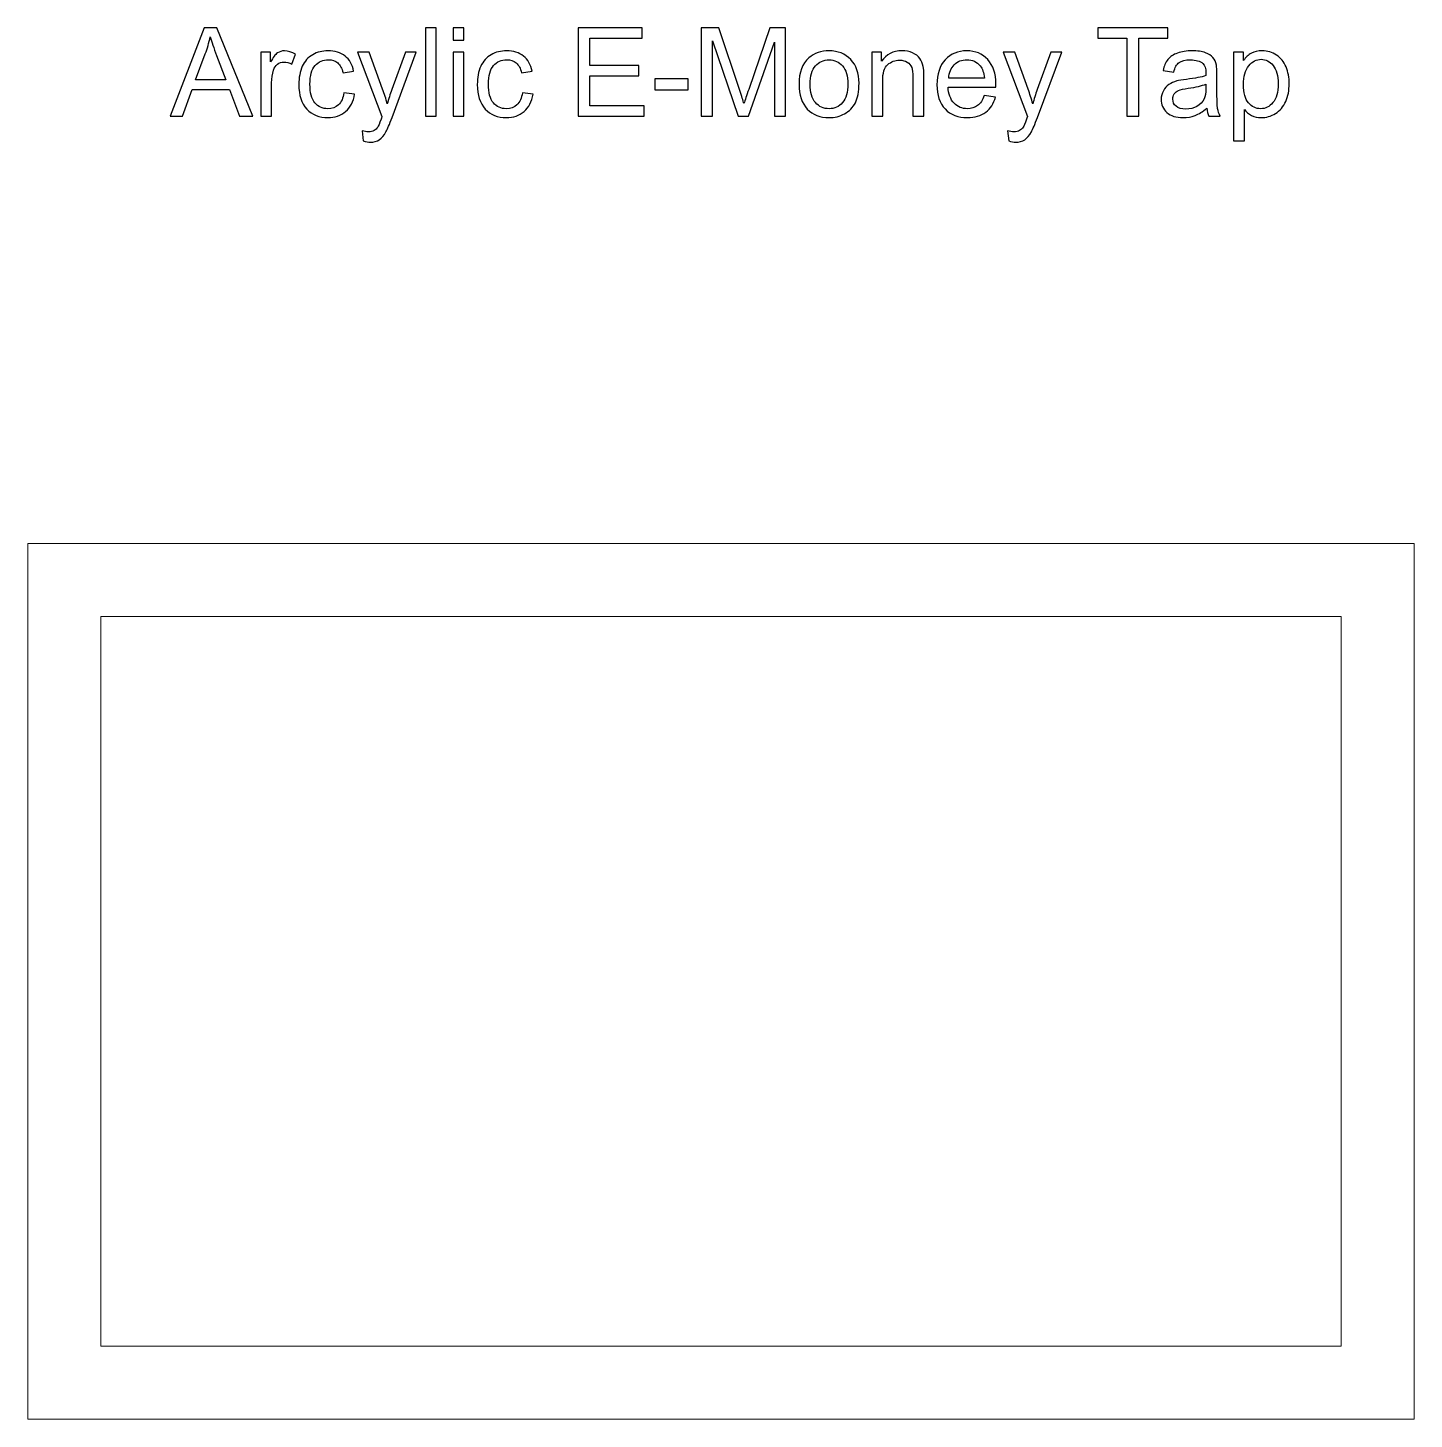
# Model space of a CAD drawing. Header units: centimetres. Extents: x -4.5 to 5, y -10.5 to 12.4.
# Drawn here: x -4.52 to 4.98, y -10.47 to -0.94 of the extents above; entities that cross this region are included whole.
import ezdxf

# ---------------------------------------------------------------- set-up
doc = ezdxf.new("R2010")
doc.units = ezdxf.units.CM
doc.header["$MEASUREMENT"] = 0
doc.layers.add('Layer 1', color=7, linetype='Continuous')

msp = doc.modelspace()

# ---------------------------------------------------------------- linework, layer by layer
at = {"layer": 'Layer 1', "lineweight": 20}
for points in [[(-4.51515, -10.47341), (4.98485, -10.47341), (4.98485, -4.47341), (-4.51515, -4.47341), (-4.51515, -10.47341)], [(-4.01515, -9.97341), (4.48485, -9.97341), (4.48485, -4.97341), (-4.01515, -4.97341), (-4.01515, -9.97341)]]:
    msp.add_lwpolyline(points, close=True, dxfattribs=at)
at = {"layer": 'Layer 1'}
for points, knots in [([(-3.53987, -1.54474), (-3.53987, -1.54474), (-3.30732, -0.93852), (-3.30732, -0.93852), (-3.30732, -0.93852), (-3.21912, -0.93852), (-3.21912, -0.93852), (-3.21912, -0.93852), (-2.97232, -1.54474), (-2.97232, -1.54474), (-2.97232, -1.54474), (-3.06362, -1.54474), (-3.06362, -1.54474), (-3.06362, -1.54474), (-3.13375, -1.36101), (-3.13375, -1.36101), (-3.13375, -1.36101), (-3.38902, -1.36101), (-3.38902, -1.36101), (-3.38902, -1.36101), (-3.45478, -1.54474), (-3.45478, -1.54474), (-3.45478, -1.54474), (-3.53987, -1.54474), (-3.53987, -1.54474)], [0, 0, 0, 0, 0.125, 0.125, 0.125, 0.25, 0.25, 0.25, 0.375, 0.375, 0.375, 0.5, 0.5, 0.5, 0.625, 0.625, 0.625, 0.75, 0.75, 0.75, 0.875, 0.875, 0.875, 1, 1, 1, 1]), ([(-1.79106, -1.54474), (-1.79106, -1.54474), (-1.79106, -0.93852), (-1.79106, -0.93852), (-1.79106, -0.93852), (-1.71656, -0.93852), (-1.71656, -0.93852), (-1.71656, -0.93852), (-1.71656, -1.54474), (-1.71656, -1.54474), (-1.71656, -1.54474), (-1.79106, -1.54474), (-1.79106, -1.54474)], [0, 0, 0, 0, 0.25, 0.25, 0.25, 0.5, 0.5, 0.5, 0.75, 0.75, 0.75, 1, 1, 1, 1]), ([(-1.60127, -1.02319), (-1.60127, -1.02319), (-1.60127, -0.93852), (-1.60127, -0.93852), (-1.60127, -0.93852), (-1.52676, -0.93852), (-1.52676, -0.93852), (-1.52676, -0.93852), (-1.52676, -1.02319), (-1.52676, -1.02319), (-1.52676, -1.02319), (-1.60127, -1.02319), (-1.60127, -1.02319)], [0, 0, 0, 0, 0.25, 0.25, 0.25, 0.5, 0.5, 0.5, 0.75, 0.75, 0.75, 1, 1, 1, 1]), ([(-0.74359, -1.54474), (-0.74359, -1.54474), (-0.74359, -0.93852), (-0.74359, -0.93852), (-0.74359, -0.93852), (-0.30586, -0.93852), (-0.30586, -0.93852), (-0.30586, -0.93852), (-0.30586, -1.00964), (-0.30586, -1.00964), (-0.30586, -1.00964), (-0.66316, -1.00964), (-0.66316, -1.00964), (-0.66316, -1.00964), (-0.66316, -1.19591), (-0.66316, -1.19591), (-0.66316, -1.19591), (-0.32872, -1.19591), (-0.32872, -1.19591), (-0.32872, -1.19591), (-0.32872, -1.26703), (-0.32872, -1.26703), (-0.32872, -1.26703), (-0.66316, -1.26703), (-0.66316, -1.26703), (-0.66316, -1.26703), (-0.66316, -1.47362), (-0.66316, -1.47362), (-0.66316, -1.47362), (-0.29147, -1.47362), (-0.29147, -1.47362), (-0.29147, -1.47362), (-0.29147, -1.54474), (-0.29147, -1.54474), (-0.29147, -1.54474), (-0.74359, -1.54474), (-0.74359, -1.54474)], [0, 0, 0, 0, 0.0833333, 0.0833333, 0.0833333, 0.1666667, 0.1666667, 0.1666667, 0.25, 0.25, 0.25, 0.3333333, 0.3333333, 0.3333333, 0.4166667, 0.4166667, 0.4166667, 0.5, 0.5, 0.5, 0.5833333, 0.5833333, 0.5833333, 0.6666667, 0.6666667, 0.6666667, 0.75, 0.75, 0.75, 0.8333333, 0.8333333, 0.8333333, 0.9166667, 0.9166667, 0.9166667, 1, 1, 1, 1]), ([(0.09969, -1.54474), (0.09969, -1.54474), (0.09969, -0.93852), (0.09969, -0.93852), (0.09969, -0.93852), (0.21992, -0.93852), (0.21992, -0.93852), (0.21992, -0.93852), (0.36329, -1.36764), (0.36329, -1.36764), (0.37655, -1.40758), (0.38615, -1.4375), (0.39221, -1.45739), (0.39913, -1.43538), (0.40999, -1.40292), (0.42467, -1.36017), (0.42467, -1.36017), (0.57058, -0.93852), (0.57058, -0.93852), (0.57058, -0.93852), (0.67797, -0.93852), (0.67797, -0.93852), (0.67797, -0.93852), (0.67797, -1.54474), (0.67797, -1.54474), (0.67797, -1.54474), (0.60092, -1.54474), (0.60092, -1.54474), (0.60092, -1.54474), (0.60092, -1.03758), (0.60092, -1.03758), (0.60092, -1.03758), (0.42396, -1.54474), (0.42396, -1.54474), (0.42396, -1.54474), (0.35172, -1.54474), (0.35172, -1.54474), (0.35172, -1.54474), (0.17674, -1.02827), (0.17674, -1.02827), (0.17674, -1.02827), (0.17674, -1.54474), (0.17674, -1.54474), (0.17674, -1.54474), (0.09969, -1.54474), (0.09969, -1.54474)], [0, 0, 0, 0, 0.0666667, 0.0666667, 0.0666667, 0.1333333, 0.1333333, 0.1333333, 0.2, 0.2, 0.2, 0.2666667, 0.2666667, 0.2666667, 0.3333333, 0.3333333, 0.3333333, 0.4, 0.4, 0.4, 0.4666667, 0.4666667, 0.4666667, 0.5333333, 0.5333333, 0.5333333, 0.6, 0.6, 0.6, 0.6666667, 0.6666667, 0.6666667, 0.7333333, 0.7333333, 0.7333333, 0.8, 0.8, 0.8, 0.8666667, 0.8666667, 0.8666667, 0.9333333, 0.9333333, 0.9333333, 1, 1, 1, 1]), ([(3.01676, -1.54474), (3.01676, -1.54474), (3.01676, -1.00964), (3.01676, -1.00964), (3.01676, -1.00964), (2.81694, -1.00964), (2.81694, -1.00964), (2.81694, -1.00964), (2.81694, -0.93852), (2.81694, -0.93852), (2.81694, -0.93852), (3.29701, -0.93852), (3.29701, -0.93852), (3.29701, -0.93852), (3.29701, -1.00964), (3.29701, -1.00964), (3.29701, -1.00964), (3.09719, -1.00964), (3.09719, -1.00964), (3.09719, -1.00964), (3.09719, -1.54474), (3.09719, -1.54474), (3.09719, -1.54474), (3.01676, -1.54474), (3.01676, -1.54474)], [0, 0, 0, 0, 0.125, 0.125, 0.125, 0.25, 0.25, 0.25, 0.375, 0.375, 0.375, 0.5, 0.5, 0.5, 0.625, 0.625, 0.625, 0.75, 0.75, 0.75, 0.875, 0.875, 0.875, 1, 1, 1, 1]), ([(-3.36546, -1.29582), (-3.36546, -1.29582), (-3.15887, -1.29582), (-3.15887, -1.29582), (-3.15887, -1.29582), (-3.22209, -1.12776), (-3.22209, -1.12776), (-3.24114, -1.07667), (-3.25553, -1.03448), (-3.26555, -1.00118), (-3.27387, -1.04069), (-3.28502, -1.07949), (-3.29899, -1.11788), (-3.29899, -1.11788), (-3.36546, -1.29582), (-3.36546, -1.29582)], [0, 0, 0, 0, 0.2, 0.2, 0.2, 0.4, 0.4, 0.4, 0.6, 0.6, 0.6, 0.8, 0.8, 0.8, 1, 1, 1, 1]), ([(-2.91884, -1.54474), (-2.91884, -1.54474), (-2.91884, -1.10532), (-2.91884, -1.10532), (-2.91884, -1.10532), (-2.85195, -1.10532), (-2.85195, -1.10532), (-2.85195, -1.10532), (-2.85195, -1.17263), (-2.85195, -1.17263), (-2.83488, -1.14144), (-2.81907, -1.12084), (-2.80454, -1.11096), (-2.79, -1.10094), (-2.77406, -1.096), (-2.7567, -1.096), (-2.73158, -1.096), (-2.70604, -1.10391), (-2.68008, -1.11957), (-2.68008, -1.11957), (-2.7066, -1.18829), (-2.7066, -1.18829), (-2.72467, -1.17813), (-2.74273, -1.17305), (-2.76079, -1.17305), (-2.77702, -1.17305), (-2.79155, -1.17799), (-2.80439, -1.18773), (-2.81724, -1.19746), (-2.82641, -1.21101), (-2.83191, -1.22837), (-2.84024, -1.25476), (-2.84433, -1.28368), (-2.84433, -1.31515), (-2.84433, -1.31515), (-2.84433, -1.54474), (-2.84433, -1.54474), (-2.84433, -1.54474), (-2.91884, -1.54474), (-2.91884, -1.54474)], [0, 0, 0, 0, 0.0769231, 0.0769231, 0.0769231, 0.1538462, 0.1538462, 0.1538462, 0.2307692, 0.2307692, 0.2307692, 0.3076923, 0.3076923, 0.3076923, 0.3846154, 0.3846154, 0.3846154, 0.4615385, 0.4615385, 0.4615385, 0.5384615, 0.5384615, 0.5384615, 0.6153846, 0.6153846, 0.6153846, 0.6923077, 0.6923077, 0.6923077, 0.7692308, 0.7692308, 0.7692308, 0.8461538, 0.8461538, 0.8461538, 0.9230769, 0.9230769, 0.9230769, 1, 1, 1, 1]), ([(-2.34903, -1.38387), (-2.34903, -1.38387), (-2.27622, -1.39403), (-2.27622, -1.39403), (-2.28426, -1.44413), (-2.30458, -1.48322), (-2.33746, -1.51158), (-2.37034, -1.53994), (-2.41084, -1.55405), (-2.45867, -1.55405), (-2.51864, -1.55405), (-2.56691, -1.53444), (-2.60331, -1.49521), (-2.63986, -1.45598), (-2.65806, -1.39982), (-2.65806, -1.32672), (-2.65806, -1.27931), (-2.65016, -1.23796), (-2.6345, -1.2024), (-2.61883, -1.16698), (-2.59499, -1.14031), (-2.56281, -1.12268), (-2.53078, -1.10489), (-2.49593, -1.096), (-2.45811, -1.096), (-2.41055, -1.096), (-2.37147, -1.108), (-2.34127, -1.13213), (-2.31093, -1.15626), (-2.29146, -1.19055), (-2.28299, -1.23486), (-2.28299, -1.23486), (-2.35496, -1.24587), (-2.35496, -1.24587), (-2.36187, -1.21637), (-2.37401, -1.19422), (-2.39164, -1.17926), (-2.40914, -1.16444), (-2.43031, -1.15697), (-2.45514, -1.15697), (-2.49268, -1.15697), (-2.52316, -1.17037), (-2.54673, -1.19718), (-2.57015, -1.22413), (-2.58186, -1.26647), (-2.58186, -1.32461), (-2.58186, -1.38359), (-2.57057, -1.42635), (-2.548, -1.45302), (-2.52528, -1.47969), (-2.49578, -1.49309), (-2.45952, -1.49309), (-2.43017, -1.49309), (-2.40576, -1.4842), (-2.38628, -1.46628), (-2.36667, -1.4485), (-2.35425, -1.42099), (-2.34903, -1.38387)], [0, 0, 0, 0, 0.0526316, 0.0526316, 0.0526316, 0.1052632, 0.1052632, 0.1052632, 0.1578947, 0.1578947, 0.1578947, 0.2105263, 0.2105263, 0.2105263, 0.2631579, 0.2631579, 0.2631579, 0.3157895, 0.3157895, 0.3157895, 0.3684211, 0.3684211, 0.3684211, 0.4210526, 0.4210526, 0.4210526, 0.4736842, 0.4736842, 0.4736842, 0.5263158, 0.5263158, 0.5263158, 0.5789474, 0.5789474, 0.5789474, 0.6315789, 0.6315789, 0.6315789, 0.6842105, 0.6842105, 0.6842105, 0.7368421, 0.7368421, 0.7368421, 0.7894737, 0.7894737, 0.7894737, 0.8421053, 0.8421053, 0.8421053, 0.8947368, 0.8947368, 0.8947368, 0.9473684, 0.9473684, 0.9473684, 1, 1, 1, 1]), ([(-2.2161, -1.71365), (-2.2161, -1.71365), (-2.22456, -1.64479), (-2.22456, -1.64479), (-2.20819, -1.64916), (-2.19408, -1.65142), (-2.18195, -1.65142), (-2.1653, -1.65142), (-2.15203, -1.6486), (-2.14215, -1.64309), (-2.13214, -1.63759), (-2.12395, -1.62983), (-2.1176, -1.61995), (-2.11294, -1.61247), (-2.10532, -1.59399), (-2.09488, -1.56435), (-2.09347, -1.56026), (-2.09135, -1.55419), (-2.08825, -1.54615), (-2.08825, -1.54615), (-2.25504, -1.10532), (-2.25504, -1.10532), (-2.25504, -1.10532), (-2.17546, -1.10532), (-2.17546, -1.10532), (-2.17546, -1.10532), (-2.08373, -1.35904), (-2.08373, -1.35904), (-2.07174, -1.39107), (-2.06116, -1.42494), (-2.0517, -1.4605), (-2.04309, -1.42705), (-2.03293, -1.39403), (-2.02108, -1.36158), (-2.02108, -1.36158), (-1.92738, -1.10532), (-1.92738, -1.10532), (-1.92738, -1.10532), (-1.85302, -1.10532), (-1.85302, -1.10532), (-1.85302, -1.10532), (-2.0191, -1.55236), (-2.0191, -1.55236), (-2.03703, -1.60048), (-2.051, -1.6335), (-2.06101, -1.6517), (-2.07428, -1.67611), (-2.08952, -1.69404), (-2.10659, -1.70547), (-2.12381, -1.7169), (-2.14427, -1.72254), (-2.16798, -1.72254), (-2.18237, -1.72254), (-2.19846, -1.71958), (-2.2161, -1.71365)], [0, 0, 0, 0, 0.0555556, 0.0555556, 0.0555556, 0.1111111, 0.1111111, 0.1111111, 0.1666667, 0.1666667, 0.1666667, 0.2222222, 0.2222222, 0.2222222, 0.2777778, 0.2777778, 0.2777778, 0.3333333, 0.3333333, 0.3333333, 0.3888889, 0.3888889, 0.3888889, 0.4444444, 0.4444444, 0.4444444, 0.5, 0.5, 0.5, 0.5555556, 0.5555556, 0.5555556, 0.6111111, 0.6111111, 0.6111111, 0.6666667, 0.6666667, 0.6666667, 0.7222222, 0.7222222, 0.7222222, 0.7777778, 0.7777778, 0.7777778, 0.8333333, 0.8333333, 0.8333333, 0.8888889, 0.8888889, 0.8888889, 0.9444444, 0.9444444, 0.9444444, 1, 1, 1, 1]), ([(-1.60127, -1.54474), (-1.60127, -1.54474), (-1.60127, -1.10532), (-1.60127, -1.10532), (-1.60127, -1.10532), (-1.52676, -1.10532), (-1.52676, -1.10532), (-1.52676, -1.10532), (-1.52676, -1.54474), (-1.52676, -1.54474), (-1.52676, -1.54474), (-1.60127, -1.54474), (-1.60127, -1.54474)], [0, 0, 0, 0, 0.25, 0.25, 0.25, 0.5, 0.5, 0.5, 0.75, 0.75, 0.75, 1, 1, 1, 1]), ([(-1.12615, -1.38387), (-1.12615, -1.38387), (-1.05334, -1.39403), (-1.05334, -1.39403), (-1.06138, -1.44413), (-1.0817, -1.48322), (-1.11458, -1.51158), (-1.14746, -1.53994), (-1.18796, -1.55405), (-1.23579, -1.55405), (-1.29576, -1.55405), (-1.34403, -1.53444), (-1.38043, -1.49521), (-1.41698, -1.45598), (-1.43518, -1.39982), (-1.43518, -1.32672), (-1.43518, -1.27931), (-1.42728, -1.23796), (-1.41162, -1.2024), (-1.39595, -1.16698), (-1.37211, -1.14031), (-1.33993, -1.12268), (-1.3079, -1.10489), (-1.27305, -1.096), (-1.23523, -1.096), (-1.18767, -1.096), (-1.14859, -1.108), (-1.11839, -1.13213), (-1.08805, -1.15626), (-1.06858, -1.19055), (-1.06011, -1.23486), (-1.06011, -1.23486), (-1.13208, -1.24587), (-1.13208, -1.24587), (-1.13899, -1.21637), (-1.15113, -1.19422), (-1.16876, -1.17926), (-1.18626, -1.16444), (-1.20743, -1.15697), (-1.23226, -1.15697), (-1.2698, -1.15697), (-1.30028, -1.17037), (-1.32385, -1.19718), (-1.34727, -1.22413), (-1.35898, -1.26647), (-1.35898, -1.32461), (-1.35898, -1.38359), (-1.34769, -1.42635), (-1.32512, -1.45302), (-1.3024, -1.47969), (-1.2729, -1.49309), (-1.23664, -1.49309), (-1.20729, -1.49309), (-1.18288, -1.4842), (-1.1634, -1.46628), (-1.14379, -1.4485), (-1.13137, -1.42099), (-1.12615, -1.38387)], [0, 0, 0, 0, 0.0526316, 0.0526316, 0.0526316, 0.1052632, 0.1052632, 0.1052632, 0.1578947, 0.1578947, 0.1578947, 0.2105263, 0.2105263, 0.2105263, 0.2631579, 0.2631579, 0.2631579, 0.3157895, 0.3157895, 0.3157895, 0.3684211, 0.3684211, 0.3684211, 0.4210526, 0.4210526, 0.4210526, 0.4736842, 0.4736842, 0.4736842, 0.5263158, 0.5263158, 0.5263158, 0.5789474, 0.5789474, 0.5789474, 0.6315789, 0.6315789, 0.6315789, 0.6842105, 0.6842105, 0.6842105, 0.7368421, 0.7368421, 0.7368421, 0.7894737, 0.7894737, 0.7894737, 0.8421053, 0.8421053, 0.8421053, 0.8947368, 0.8947368, 0.8947368, 0.9473684, 0.9473684, 0.9473684, 1, 1, 1, 1]), ([(0.76941, -1.32503), (0.76941, -1.24389), (0.79199, -1.18378), (0.83728, -1.14469), (0.87496, -1.11223), (0.92111, -1.096), (0.97543, -1.096), (1.03569, -1.096), (1.08508, -1.11576), (1.12346, -1.15527), (1.1617, -1.19464), (1.18089, -1.24925), (1.18089, -1.31882), (1.18089, -1.37526), (1.17243, -1.41957), (1.15549, -1.45189), (1.13856, -1.4842), (1.11386, -1.50932), (1.08141, -1.52724), (1.04909, -1.54516), (1.01367, -1.55405), (0.97543, -1.55405), (0.91391, -1.55405), (0.86424, -1.53444), (0.82628, -1.49507), (0.78832, -1.4557), (0.76941, -1.39897), (0.76941, -1.32503)], [0, 0, 0, 0, 0.1111111, 0.1111111, 0.1111111, 0.2222222, 0.2222222, 0.2222222, 0.3333333, 0.3333333, 0.3333333, 0.4444444, 0.4444444, 0.4444444, 0.5555556, 0.5555556, 0.5555556, 0.6666667, 0.6666667, 0.6666667, 0.7777778, 0.7777778, 0.7777778, 0.8888889, 0.8888889, 0.8888889, 1, 1, 1, 1]), ([(1.26824, -1.54474), (1.26824, -1.54474), (1.26824, -1.10532), (1.26824, -1.10532), (1.26824, -1.10532), (1.33513, -1.10532), (1.33513, -1.10532), (1.33513, -1.10532), (1.33513, -1.16769), (1.33513, -1.16769), (1.3673, -1.11985), (1.41387, -1.096), (1.47469, -1.096), (1.50122, -1.096), (1.52549, -1.1008), (1.54764, -1.11026), (1.5698, -1.11971), (1.58645, -1.13227), (1.59745, -1.14765), (1.60846, -1.16303), (1.61622, -1.18138), (1.6206, -1.20254), (1.62328, -1.21637), (1.62469, -1.2405), (1.62469, -1.27493), (1.62469, -1.27493), (1.62469, -1.54474), (1.62469, -1.54474), (1.62469, -1.54474), (1.55018, -1.54474), (1.55018, -1.54474), (1.55018, -1.54474), (1.55018, -1.27776), (1.55018, -1.27776), (1.55018, -1.24742), (1.54736, -1.2247), (1.54157, -1.20974), (1.53579, -1.19478), (1.52549, -1.18279), (1.51081, -1.17376), (1.49614, -1.16487), (1.47878, -1.16035), (1.45902, -1.16035), (1.42741, -1.16035), (1.40018, -1.17037), (1.37718, -1.19055), (1.35418, -1.21059), (1.34275, -1.24883), (1.34275, -1.30499), (1.34275, -1.30499), (1.34275, -1.54474), (1.34275, -1.54474), (1.34275, -1.54474), (1.26824, -1.54474), (1.26824, -1.54474)], [0, 0, 0, 0, 0.0555556, 0.0555556, 0.0555556, 0.1111111, 0.1111111, 0.1111111, 0.1666667, 0.1666667, 0.1666667, 0.2222222, 0.2222222, 0.2222222, 0.2777778, 0.2777778, 0.2777778, 0.3333333, 0.3333333, 0.3333333, 0.3888889, 0.3888889, 0.3888889, 0.4444444, 0.4444444, 0.4444444, 0.5, 0.5, 0.5, 0.5555556, 0.5555556, 0.5555556, 0.6111111, 0.6111111, 0.6111111, 0.6666667, 0.6666667, 0.6666667, 0.7222222, 0.7222222, 0.7222222, 0.7777778, 0.7777778, 0.7777778, 0.8333333, 0.8333333, 0.8333333, 0.8888889, 0.8888889, 0.8888889, 0.9444444, 0.9444444, 0.9444444, 1, 1, 1, 1]), ([(2.03885, -1.4025), (2.03885, -1.4025), (2.1159, -1.41266), (2.1159, -1.41266), (2.1039, -1.45739), (2.08147, -1.49225), (2.04873, -1.51694), (2.01599, -1.54164), (1.97422, -1.55405), (1.92328, -1.55405), (1.85922, -1.55405), (1.80842, -1.5343), (1.77088, -1.49479), (1.73334, -1.45542), (1.71458, -1.39996), (1.71458, -1.3287), (1.71458, -1.25504), (1.73349, -1.19775), (1.77144, -1.15711), (1.8094, -1.11632), (1.85865, -1.096), (1.91919, -1.096), (1.97775, -1.096), (2.02559, -1.1159), (2.0627, -1.15584), (2.09981, -1.19577), (2.11844, -1.25193), (2.11844, -1.32432), (2.11844, -1.3287), (2.1183, -1.33533), (2.11802, -1.34408), (2.11802, -1.34408), (1.79078, -1.34408), (1.79078, -1.34408), (1.7936, -1.3922), (1.80715, -1.42917), (1.8317, -1.45471), (1.85611, -1.48025), (1.88673, -1.49309), (1.92328, -1.49309), (1.95052, -1.49309), (1.9738, -1.4859), (1.99299, -1.4715), (2.01232, -1.45711), (2.02756, -1.43411), (2.03885, -1.4025)], [0, 0, 0, 0, 0.0666667, 0.0666667, 0.0666667, 0.1333333, 0.1333333, 0.1333333, 0.2, 0.2, 0.2, 0.2666667, 0.2666667, 0.2666667, 0.3333333, 0.3333333, 0.3333333, 0.4, 0.4, 0.4, 0.4666667, 0.4666667, 0.4666667, 0.5333333, 0.5333333, 0.5333333, 0.6, 0.6, 0.6, 0.6666667, 0.6666667, 0.6666667, 0.7333333, 0.7333333, 0.7333333, 0.8, 0.8, 0.8, 0.8666667, 0.8666667, 0.8666667, 0.9333333, 0.9333333, 0.9333333, 1, 1, 1, 1]), ([(2.20663, -1.71365), (2.20663, -1.71365), (2.19817, -1.64479), (2.19817, -1.64479), (2.21454, -1.64916), (2.22865, -1.65142), (2.24078, -1.65142), (2.25743, -1.65142), (2.2707, -1.6486), (2.28058, -1.64309), (2.29059, -1.63759), (2.29878, -1.62983), (2.30513, -1.61995), (2.30979, -1.61247), (2.31741, -1.59399), (2.32785, -1.56435), (2.32926, -1.56026), (2.33138, -1.55419), (2.33448, -1.54615), (2.33448, -1.54615), (2.16769, -1.10532), (2.16769, -1.10532), (2.16769, -1.10532), (2.24727, -1.10532), (2.24727, -1.10532), (2.24727, -1.10532), (2.339, -1.35904), (2.339, -1.35904), (2.35099, -1.39107), (2.36157, -1.42494), (2.37103, -1.4605), (2.37964, -1.42705), (2.3898, -1.39403), (2.40165, -1.36158), (2.40165, -1.36158), (2.49535, -1.10532), (2.49535, -1.10532), (2.49535, -1.10532), (2.56971, -1.10532), (2.56971, -1.10532), (2.56971, -1.10532), (2.40363, -1.55236), (2.40363, -1.55236), (2.3857, -1.60048), (2.37173, -1.6335), (2.36172, -1.6517), (2.34845, -1.67611), (2.33321, -1.69404), (2.31614, -1.70547), (2.29892, -1.7169), (2.27846, -1.72254), (2.25475, -1.72254), (2.24036, -1.72254), (2.22427, -1.71958), (2.20663, -1.71365)], [0, 0, 0, 0, 0.0555556, 0.0555556, 0.0555556, 0.1111111, 0.1111111, 0.1111111, 0.1666667, 0.1666667, 0.1666667, 0.2222222, 0.2222222, 0.2222222, 0.2777778, 0.2777778, 0.2777778, 0.3333333, 0.3333333, 0.3333333, 0.3888889, 0.3888889, 0.3888889, 0.4444444, 0.4444444, 0.4444444, 0.5, 0.5, 0.5, 0.5555556, 0.5555556, 0.5555556, 0.6111111, 0.6111111, 0.6111111, 0.6666667, 0.6666667, 0.6666667, 0.7222222, 0.7222222, 0.7222222, 0.7777778, 0.7777778, 0.7777778, 0.8333333, 0.8333333, 0.8333333, 0.8888889, 0.8888889, 0.8888889, 0.9444444, 0.9444444, 0.9444444, 1, 1, 1, 1]), ([(3.56371, -1.48971), (3.53605, -1.51327), (3.50938, -1.52978), (3.48384, -1.53952), (3.4583, -1.54926), (3.43093, -1.55405), (3.40157, -1.55405), (3.35331, -1.55405), (3.3162, -1.54234), (3.29024, -1.51878), (3.26427, -1.49535), (3.25129, -1.46529), (3.25129, -1.42875), (3.25129, -1.4073), (3.25623, -1.38768), (3.26597, -1.3699), (3.27584, -1.35212), (3.28868, -1.33801), (3.30449, -1.32729), (3.32043, -1.31656), (3.33821, -1.30838), (3.35811, -1.30287), (3.37279, -1.29906), (3.39494, -1.2954), (3.42443, -1.29173), (3.48455, -1.28467), (3.529, -1.27606), (3.55736, -1.26619), (3.55764, -1.25603), (3.55778, -1.24953), (3.55778, -1.24685), (3.55778, -1.21666), (3.55073, -1.19535), (3.53662, -1.18293), (3.51757, -1.16614), (3.4892, -1.15781), (3.45167, -1.15781), (3.41653, -1.15781), (3.39057, -1.16402), (3.37392, -1.1763), (3.35712, -1.18857), (3.34485, -1.21031), (3.3368, -1.24163), (3.3368, -1.24163), (3.26399, -1.23147), (3.26399, -1.23147), (3.27062, -1.20029), (3.28149, -1.17503), (3.29673, -1.15584), (3.31197, -1.13665), (3.33398, -1.12197), (3.36277, -1.11153), (3.39141, -1.10123), (3.42486, -1.096), (3.46268, -1.096), (3.50021, -1.096), (3.53083, -1.10038), (3.5544, -1.10927), (3.57782, -1.11816), (3.59518, -1.12917), (3.60619, -1.14257), (3.61719, -1.15598), (3.62495, -1.17291), (3.62947, -1.19337), (3.63187, -1.20607), (3.63314, -1.22893), (3.63314, -1.26181), (3.63314, -1.26181), (3.63314, -1.36059), (3.63314, -1.36059), (3.63314, -1.42959), (3.63469, -1.4732), (3.63779, -1.49168), (3.64076, -1.51017), (3.64697, -1.52781), (3.656, -1.54474), (3.656, -1.54474), (3.5781, -1.54474), (3.5781, -1.54474), (3.57063, -1.52908), (3.56583, -1.51073), (3.56371, -1.48971)], [0, 0, 0, 0, 0.037037, 0.037037, 0.037037, 0.0740741, 0.0740741, 0.0740741, 0.1111111, 0.1111111, 0.1111111, 0.1481481, 0.1481481, 0.1481481, 0.1851852, 0.1851852, 0.1851852, 0.2222222, 0.2222222, 0.2222222, 0.2592593, 0.2592593, 0.2592593, 0.2962963, 0.2962963, 0.2962963, 0.3333333, 0.3333333, 0.3333333, 0.3703704, 0.3703704, 0.3703704, 0.4074074, 0.4074074, 0.4074074, 0.4444444, 0.4444444, 0.4444444, 0.4814815, 0.4814815, 0.4814815, 0.5185185, 0.5185185, 0.5185185, 0.5555556, 0.5555556, 0.5555556, 0.5925926, 0.5925926, 0.5925926, 0.6296296, 0.6296296, 0.6296296, 0.6666667, 0.6666667, 0.6666667, 0.7037037, 0.7037037, 0.7037037, 0.7407407, 0.7407407, 0.7407407, 0.7777778, 0.7777778, 0.7777778, 0.8148148, 0.8148148, 0.8148148, 0.8518519, 0.8518519, 0.8518519, 0.8888889, 0.8888889, 0.8888889, 0.9259259, 0.9259259, 0.9259259, 0.962963, 0.962963, 0.962963, 1, 1, 1, 1]), ([(3.74758, -1.71323), (3.74758, -1.71323), (3.74758, -1.10532), (3.74758, -1.10532), (3.74758, -1.10532), (3.81531, -1.10532), (3.81531, -1.10532), (3.81531, -1.10532), (3.81531, -1.16303), (3.81531, -1.16303), (3.83126, -1.14074), (3.84932, -1.12395), (3.8695, -1.1128), (3.88954, -1.10165), (3.91395, -1.096), (3.9426, -1.096), (3.98013, -1.096), (4.01315, -1.1056), (4.0418, -1.12493), (4.07044, -1.14412), (4.09203, -1.17136), (4.10671, -1.20635), (4.12124, -1.24149), (4.12858, -1.27987), (4.12858, -1.32178), (4.12858, -1.36652), (4.12054, -1.40687), (4.10445, -1.44286), (4.08836, -1.4787), (4.06494, -1.50622), (4.03418, -1.52541), (4.00356, -1.54446), (3.97124, -1.55405), (3.93738, -1.55405), (3.91254, -1.55405), (3.89024, -1.54883), (3.87063, -1.53839), (3.85087, -1.52795), (3.83479, -1.51482), (3.82209, -1.49888), (3.82209, -1.49888), (3.82209, -1.71323), (3.82209, -1.71323), (3.82209, -1.71323), (3.74758, -1.71323), (3.74758, -1.71323)], [0, 0, 0, 0, 0.0666667, 0.0666667, 0.0666667, 0.1333333, 0.1333333, 0.1333333, 0.2, 0.2, 0.2, 0.2666667, 0.2666667, 0.2666667, 0.3333333, 0.3333333, 0.3333333, 0.4, 0.4, 0.4, 0.4666667, 0.4666667, 0.4666667, 0.5333333, 0.5333333, 0.5333333, 0.6, 0.6, 0.6, 0.6666667, 0.6666667, 0.6666667, 0.7333333, 0.7333333, 0.7333333, 0.8, 0.8, 0.8, 0.8666667, 0.8666667, 0.8666667, 0.9333333, 0.9333333, 0.9333333, 1, 1, 1, 1]), ([(0.84561, -1.32517), (0.84561, -1.38133), (0.85789, -1.42338), (0.88244, -1.45118), (0.90714, -1.47912), (0.93804, -1.49309), (0.97543, -1.49309), (1.0124, -1.49309), (1.04317, -1.47912), (1.06786, -1.45104), (1.09241, -1.42296), (1.10469, -1.3802), (1.10469, -1.32277), (1.10469, -1.26858), (1.09227, -1.22752), (1.06758, -1.19972), (1.04288, -1.17178), (1.01212, -1.15781), (0.97543, -1.15781), (0.93804, -1.15781), (0.90714, -1.17164), (0.88244, -1.19944), (0.85789, -1.22724), (0.84561, -1.26915), (0.84561, -1.32517)], [0, 0, 0, 0, 0.125, 0.125, 0.125, 0.25, 0.25, 0.25, 0.375, 0.375, 0.375, 0.5, 0.5, 0.5, 0.625, 0.625, 0.625, 0.75, 0.75, 0.75, 0.875, 0.875, 0.875, 1, 1, 1, 1]), ([(1.79501, -1.28312), (1.79501, -1.28312), (2.0397, -1.28312), (2.0397, -1.28312), (2.03645, -1.24615), (2.027, -1.21849), (2.01162, -1.2), (1.98805, -1.17136), (1.95729, -1.15697), (1.91961, -1.15697), (1.88546, -1.15697), (1.85682, -1.1684), (1.83353, -1.19126), (1.81039, -1.21412), (1.79755, -1.24474), (1.79501, -1.28312)], [0, 0, 0, 0, 0.2, 0.2, 0.2, 0.4, 0.4, 0.4, 0.6, 0.6, 0.6, 0.8, 0.8, 0.8, 1, 1, 1, 1]), ([(3.81531, -1.32771), (3.81531, -1.38401), (3.82674, -1.42564), (3.84946, -1.45259), (3.87232, -1.47955), (3.89998, -1.49309), (3.93244, -1.49309), (3.96546, -1.49309), (3.99368, -1.47912), (4.0171, -1.45118), (4.04067, -1.42324), (4.05238, -1.38006), (4.05238, -1.3215), (4.05238, -1.26562), (4.04095, -1.22385), (4.01795, -1.19605), (3.99495, -1.16825), (3.96757, -1.15443), (3.93568, -1.15443), (3.90407, -1.15443), (3.87613, -1.16924), (3.85186, -1.19873), (3.82745, -1.22837), (3.81531, -1.27127), (3.81531, -1.32771)], [0, 0, 0, 0, 0.125, 0.125, 0.125, 0.25, 0.25, 0.25, 0.375, 0.375, 0.375, 0.5, 0.5, 0.5, 0.625, 0.625, 0.625, 0.75, 0.75, 0.75, 0.875, 0.875, 0.875, 1, 1, 1, 1]), ([(-0.2195, -1.36271), (-0.2195, -1.36271), (-0.2195, -1.2882), (-0.2195, -1.2882), (-0.2195, -1.2882), (0.01079, -1.2882), (0.01079, -1.2882), (0.01079, -1.2882), (0.01079, -1.36271), (0.01079, -1.36271), (0.01079, -1.36271), (-0.2195, -1.36271), (-0.2195, -1.36271)], [0, 0, 0, 0, 0.25, 0.25, 0.25, 0.5, 0.5, 0.5, 0.75, 0.75, 0.75, 1, 1, 1, 1]), ([(3.55778, -1.32461), (3.53069, -1.33561), (3.49005, -1.34493), (3.43586, -1.35255), (3.4051, -1.35692), (3.38337, -1.36186), (3.37067, -1.36736), (3.35797, -1.37287), (3.34823, -1.38091), (3.34132, -1.39135), (3.3344, -1.40193), (3.33088, -1.41365), (3.33088, -1.42663), (3.33088, -1.44624), (3.33836, -1.46275), (3.35345, -1.47588), (3.36855, -1.489), (3.39057, -1.49563), (3.4195, -1.49563), (3.44814, -1.49563), (3.47368, -1.48942), (3.49612, -1.47687), (3.51841, -1.46445), (3.53492, -1.44737), (3.54537, -1.42578), (3.55341, -1.40899), (3.55736, -1.3843), (3.55736, -1.3517), (3.55736, -1.3517), (3.55778, -1.32461), (3.55778, -1.32461)], [0, 0, 0, 0, 0.1, 0.1, 0.1, 0.2, 0.2, 0.2, 0.3, 0.3, 0.3, 0.4, 0.4, 0.4, 0.5, 0.5, 0.5, 0.6, 0.6, 0.6, 0.7, 0.7, 0.7, 0.8, 0.8, 0.8, 0.9, 0.9, 0.9, 1, 1, 1, 1])]:
    msp.add_open_spline(points, degree=3, knots=knots, dxfattribs=at)

doc.saveas('drawing.dxf')
